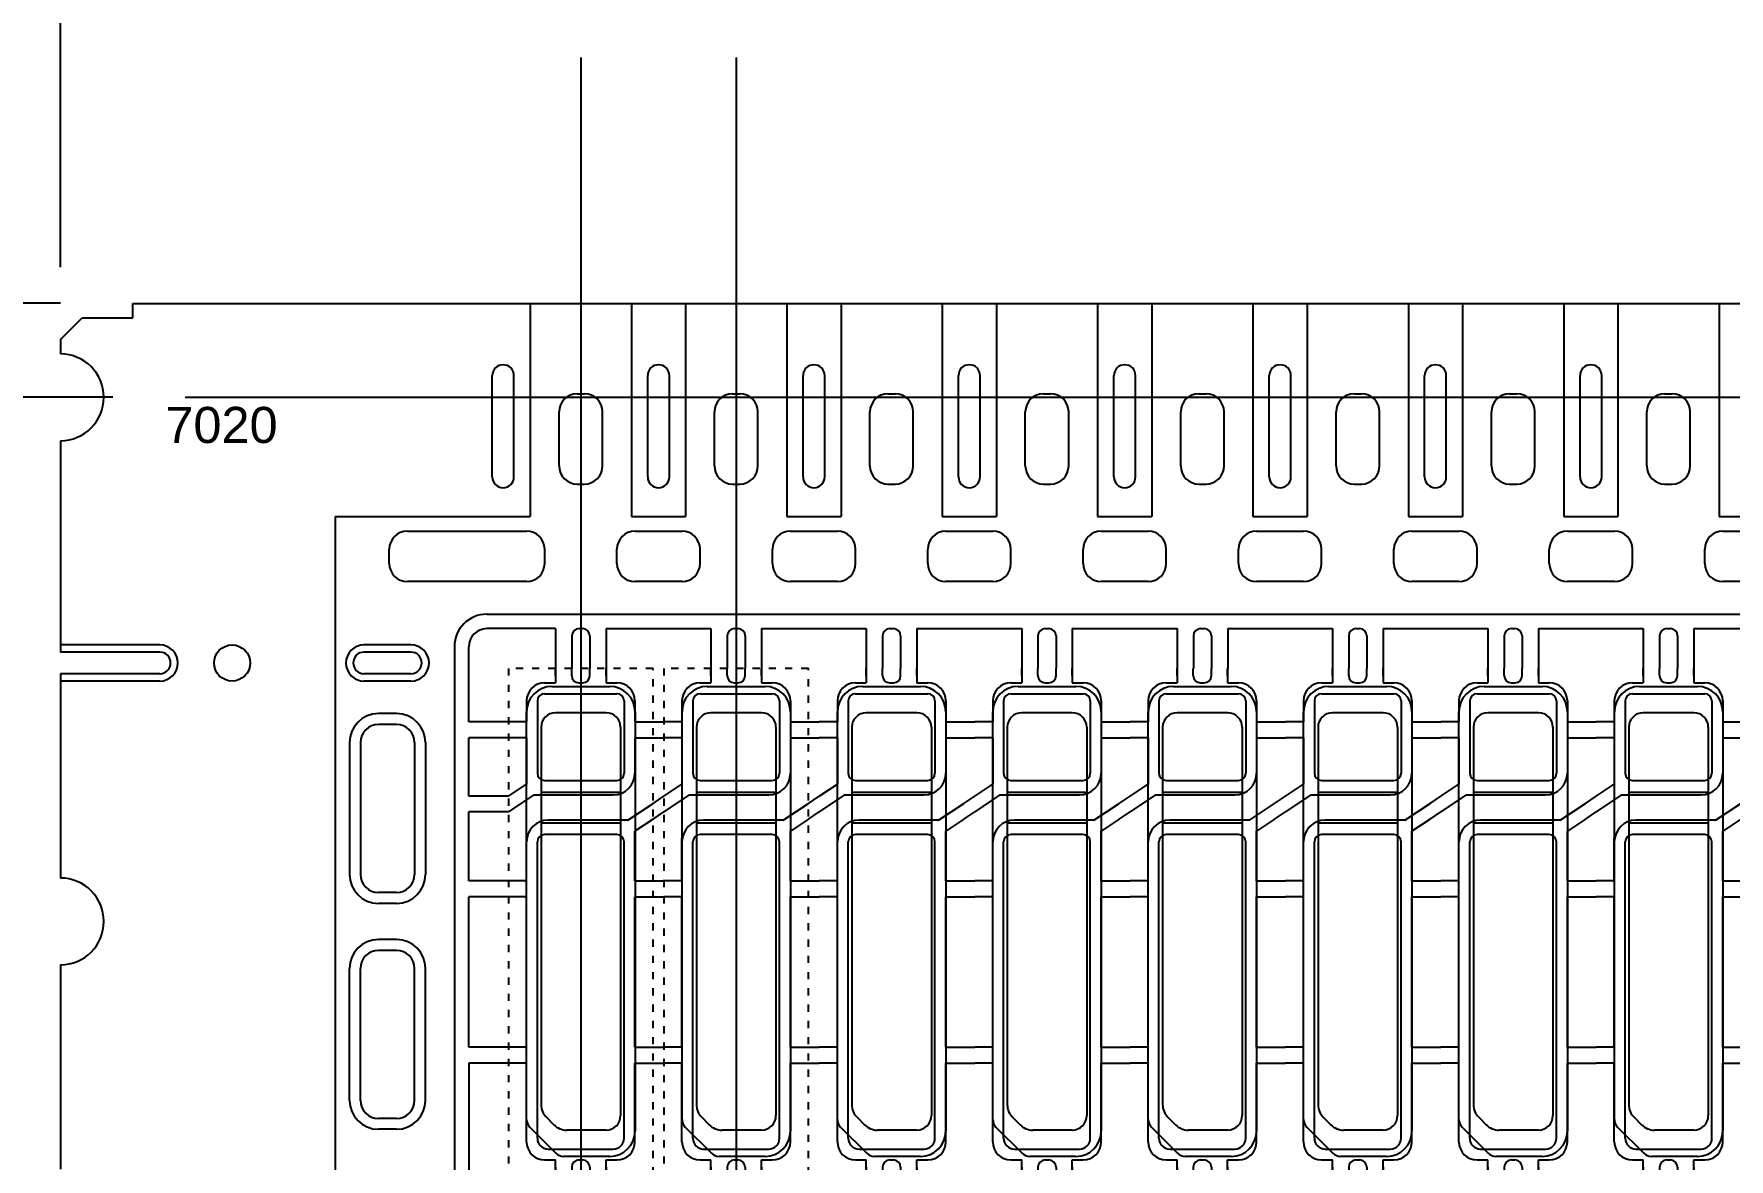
# Model space of a CAD drawing. Header units: millimetres. Extents: x -992 to 1678, y 98 to 1000.
# Drawn here: x -908.15 to -884.7, y 589.53 to 605.1 of the extents above; entities that cross this region are included whole.
import ezdxf

# ---------------------------------------------------------------- set-up
doc = ezdxf.new("R2010")
doc.units = ezdxf.units.MM
doc.header["$PDMODE"] = 3
doc.header["$PDSIZE"] = -1
for name, pattern in [('CENTER', [10.16, 6.35, -1.27, 1.27, -1.27]), ('DOT2', [0.125, 0, -0.125]), ('HIDDEN', [1.905, 1.27, -0.635])]:
    doc.linetypes.add(name, pattern=pattern)
doc.layers.get('DEFPOINTS').update_dxf_attribs({"color": 10})
for name, color, linetype in [('1', 3, 'Continuous'), ('6', 6, 'Continuous'), ('b etching', 1, 'Continuous'), ('CEN', 8, 'CENTER'), ('DIM', 7, 'Continuous'), ('HID', 1, 'HIDDEN'), ('PPA', 2, 'Continuous')]:
    doc.layers.add(name, color=color, linetype=linetype)
doc.styles.add('SIMPLEX', font='simplex')
doc.styles.get("Standard").update_dxf_attribs({"font": 'txt.shx', "bigfont": 'chineset.shx'})
doc.styles.add('STYLE3', font='arial.ttf')
doc.dimstyles.new('ISO-25', dxfattribs={"dimtxt": 2.5, "dimasz": 2.5, "dimexe": 1.25, "dimexo": 0.625, "dimtad": 1, "dimtxsty": 'Standard', "dimcen": 2.5, "dimadec": 0, "dimazin": 0, "dimtfac": 1, "dimtmove": 0, "dimatfit": 3, "dimfxl": 0, "dimarcsym": 0})

# ---------------------------------------------------------------- blocks, each defined once
blk = doc.blocks.new('_OPEN30')
at = {"color": 0, "linetype": 'ByBlock'}
for p, q in [((-1, 0.268), (0, 0)), ((0, 0), (-1, -0.268)), ((0, 0), (-1, 0))]:
    blk.add_line(p, q, dxfattribs=at)
blk = doc.blocks.new('*D42')
at = {"layer": 'DEFPOINTS', "color": 0}
for p in [(-907.786, 618.552), (-876.936, 604.871), (-907.786, 600.871)]:
    blk.add_point(p, dxfattribs=at)
at = {"layer": 'DIM', "color": 0, "lineweight": -2}
for p, q in [((-907.786, 601.871), (-907.786, 619.552)), ((-876.936, 605.871), (-876.936, 619.552)), ((-905.786, 618.552), (-899.861, 618.552)), ((-878.936, 618.552), (-884.861, 618.552))]:
    blk.add_line(p, q, dxfattribs=at)
at = {"layer": 'DIM', "color": 0, "lineweight": -2, "xscale": 2, "yscale": 2, "zscale": 2, "rotation": 180}
blk.add_blockref('_OPEN30', (-907.786, 618.552), dxfattribs=at)
at = {"layer": 'DIM', "color": 0, "lineweight": -2, "xscale": 2, "yscale": 2, "zscale": 2}
blk.add_blockref('_OPEN30', (-876.936, 618.552), dxfattribs=at)
at = {"layer": 'DIM', "color": 0, "insert": (-892.361, 618.552), "char_height": 3, "attachment_point": 5, "style": 'SIMPLEX'}
blk.add_mtext('30,85', dxfattribs=at)
blk = doc.blocks.new('*D44')
at = {"layer": 'DEFPOINTS', "color": 0}
for p in [(-906.061, 600.071), (-918.222, 542.671), (-909.211, 542.671)]:
    blk.add_point(p, dxfattribs=at)
at = {"layer": 'DIM', "color": 0, "lineweight": -2}
for p, q in [((-907.061, 600.071), (-919.222, 600.071)), ((-918.222, 598.071), (-918.222, 577.513)), ((-918.222, 544.671), (-918.222, 565.228)), ((-910.211, 542.671), (-919.222, 542.671))]:
    blk.add_line(p, q, dxfattribs=at)
at = {"layer": 'DIM', "color": 0, "lineweight": -2, "xscale": 2, "yscale": 2, "zscale": 2}
for p, rotation in [((-918.222, 600.071), 90), ((-918.222, 542.671), 270)]:
    blk.add_blockref('_OPEN30', p, dxfattribs=dict(at, rotation=rotation))
at = {"layer": 'DIM', "color": 0, "insert": (-918.222, 571.371), "char_height": 3, "attachment_point": 5, "rotation": 90, "style": 'SIMPLEX'}
blk.add_mtext('57,4', dxfattribs=at)
blk = doc.blocks.new('*D45')
at = {"layer": 'DEFPOINTS', "color": 0}
for p in [(-906.786, 601.371), (-919.447, 600.071), (-906.061, 600.071)]:
    blk.add_point(p, dxfattribs=at)
at = {"layer": 'DIM', "color": 0, "lineweight": -2}
for p, q in [((-919.447, 603.371), (-919.447, 605.371)), ((-907.786, 601.371), (-920.447, 601.371)), ((-919.447, 600.071), (-919.447, 601.371)), ((-907.061, 600.071), (-920.447, 600.071)), ((-919.447, 598.071), (-919.447, 596.071))]:
    blk.add_line(p, q, dxfattribs=at)
at = {"layer": 'DIM', "color": 0, "lineweight": -2, "xscale": 2, "yscale": 2, "zscale": 2}
for p, rotation in [((-919.447, 601.371), 270), ((-919.447, 600.071), 90)]:
    blk.add_blockref('_OPEN30', p, dxfattribs=dict(at, rotation=rotation))
at = {"layer": 'DIM', "color": 0, "insert": (-919.447, 609.728), "char_height": 3, "attachment_point": 5, "rotation": 90, "style": 'SIMPLEX'}
blk.add_mtext('1,3', dxfattribs=at)
blk = doc.blocks.new('e1')
at = {"layer": '1'}
for p, q in [((-947.058, 906.581), (-947.058, 906.481)), ((-947.058, 906.481), (-947.058, 906.581)), ((-947.058, 906.581), (-947.058, 906.381)), ((-946.358, 906.581), (-946.358, 906.481)), ((-946.358, 906.481), (-946.358, 906.581)), ((-946.358, 906.581), (-946.358, 906.381)), ((-946.358, 906.381), (-946.208, 906.381)), ((-947.458, 906.131), (-947.458, 905.841)), ((-945.958, 906.131), (-945.958, 905.841)), ((-947.458, 905.841), (-947.708, 905.841)), ((-945.958, 905.841), (-945.708, 905.841)), ((-947.458, 905.621), (-947.708, 905.621)), ((-947.458, 905.621), (-947.458, 904.981)), ((-945.958, 905.621), (-945.958, 905.131)), ((-945.958, 905.621), (-945.708, 905.621)), ((-947.358, 904.831), (-946.258, 904.831)), ((-946.058, 904.481), (-947.158, 904.481)), ((-947.458, 903.641), (-947.458, 904.231)), ((-945.958, 903.641), (-945.958, 904.331)), ((-947.458, 903.641), (-947.708, 903.641)), ((-945.958, 903.641), (-945.708, 903.641)), ((-947.458, 903.421), (-947.708, 903.421)), ((-947.458, 901.341), (-947.458, 903.421)), ((-945.958, 901.341), (-945.958, 903.421)), ((-945.958, 903.421), (-945.708, 903.421)), ((-947.458, 901.341), (-947.708, 901.341)), ((-945.958, 901.341), (-945.708, 901.341)), ((-947.458, 901.121), (-947.708, 901.121)), ((-947.458, 900.031), (-947.458, 901.121)), ((-945.958, 900.031), (-945.958, 901.121)), ((-945.958, 901.121), (-945.708, 901.121)), ((-947.058, 899.581), (-947.058, 899.781)), ((-946.358, 899.781), (-946.208, 899.781)), ((-946.358, 899.581), (-946.358, 899.781)), ((-947.058, 899.581), (-947.058, 899.681)), ((-947.058, 899.681), (-947.058, 899.581)), ((-946.358, 899.581), (-946.358, 899.681)), ((-946.358, 899.681), (-946.358, 899.581))]:
    blk.add_line(p, q, dxfattribs=at)
at = {"layer": '1', "linetype": 'ByBlock'}
for p, q in [((-946.833, 906.481), (-946.833, 906.581)), ((-946.583, 906.481), (-946.583, 906.581)), ((-947.208, 906.381), (-947.058, 906.381)), ((-946.733, 906.381), (-946.683, 906.381)), ((-947.708, 904.814), (-947.458, 904.981)), ((-947.358, 904.831), (-947.708, 904.597)), ((-946.058, 904.481), (-945.708, 904.714)), ((-945.708, 904.497), (-945.958, 904.331)), ((-947.208, 899.781), (-947.058, 899.781)), ((-946.733, 899.781), (-946.683, 899.781)), ((-946.833, 899.681), (-946.833, 899.581)), ((-946.583, 899.681), (-946.583, 899.581))]:
    blk.add_line(p, q, dxfattribs=at)
at = {"layer": '1'}
for centre, radius, start, end in [((-947.208, 906.131), 0.25, 90, 180), ((-946.208, 906.131), 0.25, 0, 90), ((-946.258, 905.131), 0.3, 270, 0), ((-947.158, 904.181), 0.3, 90, 180), ((-947.208, 900.031), 0.25, 180, 270), ((-946.208, 900.031), 0.25, 270, 0)]:
    blk.add_arc(centre, radius, start, end, dxfattribs=at)
at = {"layer": '1', "linetype": 'ByBlock'}
for centre, start, end in [((-946.733, 906.481), 180, 270), ((-946.683, 906.481), 270, 0), ((-946.733, 899.681), 90, 180), ((-946.683, 899.681), 0, 90)]:
    blk.add_arc(centre, 0.1, start, end, dxfattribs=at)
blk = doc.blocks.new('e2')
at = {"layer": 'b etching', "linetype": 'ByBlock'}
for p, q in [((-947.308, 906.131), (-947.308, 905.131)), ((-947.208, 906.231), (-946.208, 906.231)), ((-946.108, 906.131), (-946.108, 905.131)), ((-947.208, 905.031), (-946.208, 905.031)), ((-947.308, 900.081), (-947.308, 904.181)), ((-946.208, 904.281), (-947.208, 904.281)), ((-946.108, 900.081), (-946.108, 904.181)), ((-947.158, 899.931), (-946.258, 899.931))]:
    blk.add_line(p, q, dxfattribs=at)
for centre, radius, start, end in [((-947.208, 906.131), 0.1, 90, 180), ((-946.208, 906.131), 0.1, 360, 90), ((-947.208, 905.131), 0.1, 180, 270), ((-946.208, 905.131), 0.1, 270, 360), ((-947.208, 904.181), 0.1, 90, 180), ((-946.208, 904.181), 0.1, 0, 90), ((-947.158, 900.081), 0.15, 180, 270), ((-946.258, 900.081), 0.15, 270, 0)]:
    blk.add_arc(centre, radius, start, end, dxfattribs=at)

msp = doc.modelspace()

# ---------------------------------------------------------------- linework, layer by layer
at = {"layer": '1', "linetype": 'ByBlock'}
for p, q in [((-907.78553085, 600.87062093), (-907.48553085, 601.17062093)), ((-907.78553085, 600.87062093), (-907.78553085, 600.67062093)), ((-907.78553085, 599.47062093), (-907.78553085, 596.54562093)), ((-901.08553085, 597.77062093), (-901.08553085, 597.97062093)), ((-900.08553085, 597.77062093), (-900.08553085, 597.97062093)), ((-898.93553085, 597.77062093), (-898.93553085, 597.97062093)), ((-897.93553085, 597.77062093), (-897.93553085, 597.97062093)), ((-896.78553085, 597.77062093), (-896.78553085, 597.97062093)), ((-895.78553085, 597.77062093), (-895.78553085, 597.97062093)), ((-894.63553085, 597.77062093), (-894.63553085, 597.97062093)), ((-893.63553085, 597.77062093), (-893.63553085, 597.97062093)), ((-892.48553085, 597.77062093), (-892.48553085, 597.97062093)), ((-891.48553085, 597.77062093), (-891.48553085, 597.97062093)), ((-890.33553085, 597.77062093), (-890.33553085, 597.97062093)), ((-889.33553085, 597.77062093), (-889.33553085, 597.97062093)), ((-888.18553085, 597.77062093), (-888.18553085, 597.97062093)), ((-887.18553085, 597.77062093), (-887.18553085, 597.97062093)), ((-886.03553085, 597.77062093), (-886.03553085, 597.97062093)), ((-885.03553085, 597.77062093), (-885.03553085, 597.97062093)), ((-901.33553085, 597.52062093), (-902.98553085, 597.52062093)), ((-899.18553085, 597.52062093), (-899.83553085, 597.52062093)), ((-897.03553085, 597.52062093), (-897.68553085, 597.52062093)), ((-894.88553085, 597.52062093), (-895.53553085, 597.52062093)), ((-892.73553085, 597.52062093), (-893.38553085, 597.52062093)), ((-890.58553085, 597.52062093), (-891.23553085, 597.52062093)), ((-888.43553085, 597.52062093), (-889.08553085, 597.52062093)), ((-886.28553085, 597.52062093), (-886.93553085, 597.52062093)), ((-884.13553085, 597.52062093), (-884.78553085, 597.52062093)), ((-900.93553085, 596.87062093), (-901.88553085, 596.87062093)), ((-900.93553085, 596.87062093), (-900.93553085, 596.32062093)), ((-900.71053085, 596.77062093), (-900.71053085, 596.32062093)), ((-900.61053085, 596.87062093), (-900.56053085, 596.87062093)), ((-900.46053085, 596.77062093), (-900.46053085, 596.32062093)), ((-900.23553085, 596.87062093), (-898.78553085, 596.87062093)), ((-900.23553085, 596.87062093), (-900.23553085, 596.32062093)), ((-898.78553085, 596.87062093), (-898.78553085, 596.32062093)), ((-898.56053085, 596.77062093), (-898.56053085, 596.32062093)), ((-898.46053085, 596.87062093), (-898.41053085, 596.87062093)), ((-898.31053085, 596.77062093), (-898.31053085, 596.32062093)), ((-898.08553085, 596.87062093), (-896.63553085, 596.87062093)), ((-898.08553085, 596.87062093), (-898.08553085, 596.32062093)), ((-896.63553085, 596.87062093), (-896.63553085, 596.32062093)), ((-896.41053085, 596.77062093), (-896.41053085, 596.32062093)), ((-896.31053085, 596.87062093), (-896.26053085, 596.87062093)), ((-896.16053085, 596.77062093), (-896.16053085, 596.32062093)), ((-895.93553085, 596.87062093), (-894.48553085, 596.87062093)), ((-895.93553085, 596.87062093), (-895.93553085, 596.32062093)), ((-894.48553085, 596.87062093), (-894.48553085, 596.32062093)), ((-894.26053085, 596.77062093), (-894.26053085, 596.32062093)), ((-894.16053085, 596.87062093), (-894.11053085, 596.87062093)), ((-894.01053085, 596.77062093), (-894.01053085, 596.32062093)), ((-893.78553085, 596.87062093), (-892.33553085, 596.87062093)), ((-893.78553085, 596.87062093), (-893.78553085, 596.32062093)), ((-892.33553085, 596.87062093), (-892.33553085, 596.32062093)), ((-892.11053085, 596.77062093), (-892.11053085, 596.32062093)), ((-892.01053085, 596.87062093), (-891.96053085, 596.87062093)), ((-891.86053085, 596.77062093), (-891.86053085, 596.32062093)), ((-891.63553085, 596.87062093), (-890.18553085, 596.87062093)), ((-891.63553085, 596.87062093), (-891.63553085, 596.32062093)), ((-890.18553085, 596.87062093), (-890.18553085, 596.32062093)), ((-889.96053085, 596.77062093), (-889.96053085, 596.32062093)), ((-889.86053085, 596.87062093), (-889.81053085, 596.87062093)), ((-889.71053085, 596.77062093), (-889.71053085, 596.32062093)), ((-889.48553085, 596.87062093), (-888.03553085, 596.87062093)), ((-889.48553085, 596.87062093), (-889.48553085, 596.32062093)), ((-888.03553085, 596.87062093), (-888.03553085, 596.32062093)), ((-887.81053085, 596.77062093), (-887.81053085, 596.32062093)), ((-887.71053085, 596.87062093), (-887.66053085, 596.87062093)), ((-887.56053085, 596.77062093), (-887.56053085, 596.32062093)), ((-887.33553085, 596.87062093), (-885.88553085, 596.87062093)), ((-887.33553085, 596.87062093), (-887.33553085, 596.32062093)), ((-885.88553085, 596.87062093), (-885.88553085, 596.32062093)), ((-885.66053085, 596.77062093), (-885.66053085, 596.32062093)), ((-885.56053085, 596.87062093), (-885.51053085, 596.87062093)), ((-885.41053085, 596.77062093), (-885.41053085, 596.32062093)), ((-885.18553085, 596.87062093), (-883.73553085, 596.87062093)), ((-885.18553085, 596.87062093), (-885.18553085, 596.32062093)), ((-902.13553085, 595.58062093), (-902.13553085, 596.62062093)), ((-907.78553085, 596.24562093), (-907.78553085, 593.42062093)), ((-901.58553085, 595.58062093), (-902.13553085, 595.58062093)), ((-899.58553085, 595.58062093), (-899.43553085, 595.58062093)), ((-897.43553085, 595.58062093), (-897.28553085, 595.58062093)), ((-895.28553085, 595.58062093), (-895.13553085, 595.58062093)), ((-893.13553085, 595.58062093), (-892.98553085, 595.58062093)), ((-890.98553085, 595.58062093), (-890.83553085, 595.58062093)), ((-888.83553085, 595.58062093), (-888.68553085, 595.58062093)), ((-886.68553085, 595.58062093), (-886.53553085, 595.58062093)), ((-902.13553085, 594.55395426), (-902.13553085, 595.36062093)), ((-901.58553085, 595.36062093), (-902.13553085, 595.36062093)), ((-899.58553085, 595.36062093), (-899.43553085, 595.36062093)), ((-897.43553085, 595.36062093), (-897.28553085, 595.36062093)), ((-895.28553085, 595.36062093), (-895.13553085, 595.36062093)), ((-893.13553085, 595.36062093), (-892.98553085, 595.36062093)), ((-890.98553085, 595.36062093), (-890.83553085, 595.36062093)), ((-888.83553085, 595.36062093), (-888.68553085, 595.36062093)), ((-886.68553085, 595.36062093), (-886.53553085, 595.36062093)), ((-901.58553085, 594.55395426), (-902.13553085, 594.55395426)), ((-899.58553085, 594.45395426), (-899.43553085, 594.55395426)), ((-897.43553085, 594.45395426), (-897.28553085, 594.55395426)), ((-895.28553085, 594.45395426), (-895.13553085, 594.55395426)), ((-893.13553085, 594.45395426), (-892.98553085, 594.55395426)), ((-890.98553085, 594.45395426), (-890.83553085, 594.55395426)), ((-888.83553085, 594.45395426), (-888.68553085, 594.55395426)), ((-886.68553085, 594.45395426), (-886.53553085, 594.55395426)), ((-902.13553085, 593.38062093), (-902.13553085, 594.33728759)), ((-901.58553085, 594.33728759), (-902.13553085, 594.33728759)), ((-899.58553085, 594.23728759), (-899.43553085, 594.33728759)), ((-897.43553085, 594.23728759), (-897.28553085, 594.33728759)), ((-895.28553085, 594.23728759), (-895.13553085, 594.33728759)), ((-893.13553085, 594.23728759), (-892.98553085, 594.33728759)), ((-890.98553085, 594.23728759), (-890.83553085, 594.33728759)), ((-888.83553085, 594.23728759), (-888.68553085, 594.33728759)), ((-886.68553085, 594.23728759), (-886.53553085, 594.33728759)), ((-901.58553085, 593.38062093), (-902.13553085, 593.38062093)), ((-899.58553085, 593.38062093), (-899.43553085, 593.38062093)), ((-897.43553085, 593.38062093), (-897.28553085, 593.38062093)), ((-895.28553085, 593.38062093), (-895.13553085, 593.38062093)), ((-893.13553085, 593.38062093), (-892.98553085, 593.38062093)), ((-890.98553085, 593.38062093), (-890.83553085, 593.38062093)), ((-888.83553085, 593.38062093), (-888.68553085, 593.38062093)), ((-886.68553085, 593.38062093), (-886.53553085, 593.38062093)), ((-902.13553085, 591.08062093), (-902.13553085, 593.16062093)), ((-901.58553085, 593.16062093), (-902.13553085, 593.16062093)), ((-899.58553085, 593.16062093), (-899.43553085, 593.16062093)), ((-897.43553085, 593.16062093), (-897.28553085, 593.16062093)), ((-895.28553085, 593.16062093), (-895.13553085, 593.16062093)), ((-893.13553085, 593.16062093), (-892.98553085, 593.16062093)), ((-890.98553085, 593.16062093), (-890.83553085, 593.16062093)), ((-888.83553085, 593.16062093), (-888.68553085, 593.16062093)), ((-886.68553085, 593.16062093), (-886.53553085, 593.16062093)), ((-907.78553085, 592.22062093), (-907.78553085, 589.39562093)), ((-901.58553085, 591.08062093), (-902.13553085, 591.08062093)), ((-899.58553085, 591.08062093), (-899.43553085, 591.08062093)), ((-897.43553085, 591.08062093), (-897.28553085, 591.08062093)), ((-895.28553085, 591.08062093), (-895.13553085, 591.08062093)), ((-893.13553085, 591.08062093), (-892.98553085, 591.08062093)), ((-890.98553085, 591.08062093), (-890.83553085, 591.08062093)), ((-888.83553085, 591.08062093), (-888.68553085, 591.08062093)), ((-886.68553085, 591.08062093), (-886.53553085, 591.08062093)), ((-901.58553085, 590.86062093), (-902.13553085, 590.86062093)), ((-902.13553085, 590.86062093), (-902.13553085, 588.43062093)), ((-899.58553085, 590.86062093), (-899.43553085, 590.86062093)), ((-897.43553085, 590.86062093), (-897.28553085, 590.86062093)), ((-895.28553085, 590.86062093), (-895.13553085, 590.86062093)), ((-893.13553085, 590.86062093), (-892.98553085, 590.86062093)), ((-890.98553085, 590.86062093), (-890.83553085, 590.86062093)), ((-888.83553085, 590.86062093), (-888.68553085, 590.86062093)), ((-886.68553085, 590.86062093), (-886.53553085, 590.86062093))]:
    msp.add_line(p, q, dxfattribs=at)
at = {"layer": '1'}
for p, q in [((-907.48553085, 601.17062093), (-906.78553085, 601.17062093)), ((-906.78553085, 601.37062093), (-876.93553085, 601.37062093)), ((-906.78553085, 601.17062093), (-906.78553085, 601.37062093)), ((-901.81053085, 598.97062093), (-901.81053085, 600.37062093)), ((-901.81053085, 598.97062093), (-901.81053085, 600.37062093)), ((-901.51053085, 598.97062093), (-901.51053085, 600.37062093)), ((-901.51053085, 598.97062093), (-901.51053085, 600.37062093)), ((-899.66053085, 598.97062093), (-899.66053085, 600.37062093)), ((-899.66053085, 598.97062093), (-899.66053085, 600.37062093)), ((-899.36053085, 598.97062093), (-899.36053085, 600.37062093)), ((-899.36053085, 598.97062093), (-899.36053085, 600.37062093)), ((-897.51053085, 598.97062093), (-897.51053085, 600.37062093)), ((-897.51053085, 598.97062093), (-897.51053085, 600.37062093)), ((-897.21053085, 598.97062093), (-897.21053085, 600.37062093)), ((-897.21053085, 598.97062093), (-897.21053085, 600.37062093)), ((-895.36053085, 598.97062093), (-895.36053085, 600.37062093)), ((-895.36053085, 598.97062093), (-895.36053085, 600.37062093)), ((-895.06053085, 598.97062093), (-895.06053085, 600.37062093)), ((-895.06053085, 598.97062093), (-895.06053085, 600.37062093)), ((-893.21053085, 598.97062093), (-893.21053085, 600.37062093)), ((-893.21053085, 598.97062093), (-893.21053085, 600.37062093)), ((-892.91053085, 598.97062093), (-892.91053085, 600.37062093)), ((-892.91053085, 598.97062093), (-892.91053085, 600.37062093)), ((-891.06053085, 598.97062093), (-891.06053085, 600.37062093)), ((-891.06053085, 598.97062093), (-891.06053085, 600.37062093)), ((-890.76053085, 598.97062093), (-890.76053085, 600.37062093)), ((-890.76053085, 598.97062093), (-890.76053085, 600.37062093)), ((-888.91053085, 598.97062093), (-888.91053085, 600.37062093)), ((-888.91053085, 598.97062093), (-888.91053085, 600.37062093)), ((-888.61053085, 598.97062093), (-888.61053085, 600.37062093)), ((-888.61053085, 598.97062093), (-888.61053085, 600.37062093)), ((-886.76053085, 598.97062093), (-886.76053085, 600.37062093)), ((-886.76053085, 598.97062093), (-886.76053085, 600.37062093)), ((-886.46053085, 598.97062093), (-886.46053085, 600.37062093)), ((-886.46053085, 598.97062093), (-886.46053085, 600.37062093)), ((-900.63553085, 600.12062093), (-900.53553085, 600.12062093)), ((-898.48553085, 600.12062093), (-898.38553085, 600.12062093)), ((-896.33553085, 600.12062093), (-896.23553085, 600.12062093)), ((-894.18553085, 600.12062093), (-894.08553085, 600.12062093)), ((-892.03553085, 600.12062093), (-891.93553085, 600.12062093)), ((-889.88553085, 600.12062093), (-889.78553085, 600.12062093)), ((-887.73553085, 600.12062093), (-887.63553085, 600.12062093)), ((-885.58553085, 600.12062093), (-885.48553085, 600.12062093)), ((-900.88553085, 599.12062093), (-900.88553085, 599.87062093)), ((-900.28553085, 599.12062093), (-900.28553085, 599.87062093)), ((-898.73553085, 599.12062093), (-898.73553085, 599.87062093)), ((-898.13553085, 599.12062093), (-898.13553085, 599.87062093)), ((-896.58553085, 599.12062093), (-896.58553085, 599.87062093)), ((-895.98553085, 599.12062093), (-895.98553085, 599.87062093)), ((-894.43553085, 599.12062093), (-894.43553085, 599.87062093)), ((-893.83553085, 599.12062093), (-893.83553085, 599.87062093)), ((-892.28553085, 599.12062093), (-892.28553085, 599.87062093)), ((-891.68553085, 599.12062093), (-891.68553085, 599.87062093)), ((-890.13553085, 599.12062093), (-890.13553085, 599.87062093)), ((-889.53553085, 599.12062093), (-889.53553085, 599.87062093)), ((-887.98553085, 599.12062093), (-887.98553085, 599.87062093)), ((-887.38553085, 599.12062093), (-887.38553085, 599.87062093)), ((-885.83553085, 599.12062093), (-885.83553085, 599.87062093)), ((-885.23553085, 599.12062093), (-885.23553085, 599.87062093)), ((-900.63553085, 598.87062093), (-900.53553085, 598.87062093)), ((-898.48553085, 598.87062093), (-898.38553085, 598.87062093)), ((-896.33553085, 598.87062093), (-896.23553085, 598.87062093)), ((-894.18553085, 598.87062093), (-894.08553085, 598.87062093)), ((-892.03553085, 598.87062093), (-891.93553085, 598.87062093)), ((-889.88553085, 598.87062093), (-889.78553085, 598.87062093)), ((-887.73553085, 598.87062093), (-887.63553085, 598.87062093)), ((-885.58553085, 598.87062093), (-885.48553085, 598.87062093)), ((-902.98553085, 598.22062093), (-901.33553085, 598.22062093)), ((-899.83553085, 598.22062093), (-899.18553085, 598.22062093)), ((-897.68553085, 598.22062093), (-897.03553085, 598.22062093)), ((-895.53553085, 598.22062093), (-894.88553085, 598.22062093)), ((-893.38553085, 598.22062093), (-892.73553085, 598.22062093)), ((-891.23553085, 598.22062093), (-890.58553085, 598.22062093)), ((-889.08553085, 598.22062093), (-888.43553085, 598.22062093)), ((-886.93553085, 598.22062093), (-886.28553085, 598.22062093)), ((-884.78553085, 598.22062093), (-884.13553085, 598.22062093)), ((-903.23553085, 597.77062093), (-903.23553085, 597.97062093)), ((-906.41053085, 596.54562093), (-907.78553085, 596.54562093)), ((-902.93553085, 596.54562093), (-903.58553085, 596.54562093)), ((-902.93553085, 596.54562093), (-903.58553085, 596.54562093)), ((-906.41053085, 596.24562093), (-907.78553085, 596.24562093)), ((-902.93553085, 596.24562093), (-903.58553085, 596.24562093)), ((-902.93553085, 596.24562093), (-903.58553085, 596.24562093)), ((-903.13553085, 595.54562093), (-903.38553085, 595.54562093)), ((-903.63553085, 595.29562093), (-903.63553085, 593.47062093)), ((-902.88553085, 595.29562093), (-902.88553085, 593.47062093)), ((-903.13553085, 593.22062093), (-903.38553085, 593.22062093)), ((-903.13553085, 592.42062093), (-903.38553085, 592.42062093)), ((-903.63553085, 590.34562093), (-903.63553085, 592.17062093)), ((-902.88553085, 590.34562093), (-902.88553085, 592.17062093)), ((-903.13553085, 590.09562093), (-903.38553085, 590.09562093))]:
    msp.add_line(p, q, dxfattribs=at)
msp.add_circle((-905.41053085, 596.39562093), 0.25, dxfattribs=at)
for centre, radius, start, end in [((-907.78553085, 600.07062093), 0.6, 270, 90), ((-901.66053085, 600.37062093), 0.15, 0, 180), ((-901.66053085, 600.37062093), 0.15, 0, 180), ((-899.51053085, 600.37062093), 0.15, 0, 180), ((-899.51053085, 600.37062093), 0.15, 0, 180), ((-897.36053085, 600.37062093), 0.15, 0, 180), ((-897.36053085, 600.37062093), 0.15, 0, 180), ((-895.21053085, 600.37062093), 0.15, 0, 180), ((-895.21053085, 600.37062093), 0.15, 0, 180), ((-893.06053085, 600.37062093), 0.15, 0, 180), ((-893.06053085, 600.37062093), 0.15, 0, 180), ((-890.91053085, 600.37062093), 0.15, 0, 180), ((-890.91053085, 600.37062093), 0.15, 0, 180), ((-888.76053085, 600.37062093), 0.15, 0, 180), ((-888.76053085, 600.37062093), 0.15, 0, 180), ((-886.61053085, 600.37062093), 0.15, 0, 180), ((-886.61053085, 600.37062093), 0.15, 0, 180), ((-900.63553085, 599.87062093), 0.25, 90, 180), ((-900.53553085, 599.87062093), 0.25, 0, 90), ((-898.48553085, 599.87062093), 0.25, 90, 180), ((-898.38553085, 599.87062093), 0.25, 0, 90), ((-896.33553085, 599.87062093), 0.25, 90, 180), ((-896.23553085, 599.87062093), 0.25, 0, 90), ((-894.18553085, 599.87062093), 0.25, 90, 180), ((-894.08553085, 599.87062093), 0.25, 0, 90), ((-892.03553085, 599.87062093), 0.25, 90, 180), ((-891.93553085, 599.87062093), 0.25, 0, 90), ((-889.88553085, 599.87062093), 0.25, 90, 180), ((-889.78553085, 599.87062093), 0.25, 0, 90), ((-887.73553085, 599.87062093), 0.25, 90, 180), ((-887.63553085, 599.87062093), 0.25, 0, 90), ((-885.58553085, 599.87062093), 0.25, 90, 180), ((-885.48553085, 599.87062093), 0.25, 0, 90), ((-900.63553085, 599.12062093), 0.25, 180, 270), ((-900.53553085, 599.12062093), 0.25, 270, 0), ((-898.48553085, 599.12062093), 0.25, 180, 270), ((-898.38553085, 599.12062093), 0.25, 270, 0), ((-896.33553085, 599.12062093), 0.25, 180, 270), ((-896.23553085, 599.12062093), 0.25, 270, 0), ((-894.18553085, 599.12062093), 0.25, 180, 270), ((-894.08553085, 599.12062093), 0.25, 270, 0), ((-892.03553085, 599.12062093), 0.25, 180, 270), ((-891.93553085, 599.12062093), 0.25, 270, 0), ((-889.88553085, 599.12062093), 0.25, 180, 270), ((-889.78553085, 599.12062093), 0.25, 270, 0), ((-887.73553085, 599.12062093), 0.25, 180, 270), ((-887.63553085, 599.12062093), 0.25, 270, 0), ((-885.58553085, 599.12062093), 0.25, 180, 270), ((-885.48553085, 599.12062093), 0.25, 270, 0), ((-901.66053085, 598.97062093), 0.15, 180, 0), ((-901.66053085, 598.97062093), 0.15, 180, 0), ((-899.51053085, 598.97062093), 0.15, 180, 0), ((-899.51053085, 598.97062093), 0.15, 180, 0), ((-897.36053085, 598.97062093), 0.15, 180, 0), ((-897.36053085, 598.97062093), 0.15, 180, 0), ((-895.21053085, 598.97062093), 0.15, 180, 0), ((-895.21053085, 598.97062093), 0.15, 180, 0), ((-893.06053085, 598.97062093), 0.15, 180, 0), ((-893.06053085, 598.97062093), 0.15, 180, 0), ((-890.91053085, 598.97062093), 0.15, 180, 0), ((-890.91053085, 598.97062093), 0.15, 180, 0), ((-888.76053085, 598.97062093), 0.15, 180, 0), ((-888.76053085, 598.97062093), 0.15, 180, 0), ((-886.61053085, 598.97062093), 0.15, 180, 0), ((-886.61053085, 598.97062093), 0.15, 180, 0), ((-902.98553085, 597.97062093), 0.25, 90, 180), ((-902.98553085, 597.77062093), 0.25, 180, 270), ((-906.41053085, 596.39562093), 0.15, 270, 90), ((-906.41053085, 596.39562093), 0.15, 270, 90), ((-903.58553085, 596.39562093), 0.15, 90, 270), ((-903.58553085, 596.39562093), 0.15, 90, 270), ((-902.93553085, 596.39562093), 0.15, 270, 90), ((-902.93553085, 596.39562093), 0.15, 270, 90), ((-903.38553085, 595.29562093), 0.25, 90, 180), ((-903.13553085, 595.29562093), 0.25, 360, 90), ((-907.78553085, 592.82062093), 0.6, 270, 90), ((-903.38553085, 593.47062093), 0.25, 180, 270), ((-903.13553085, 593.47062093), 0.25, 270, 360), ((-903.38553085, 592.17062093), 0.25, 90, 180), ((-903.13553085, 592.17062093), 0.25, 0, 90), ((-903.38553085, 590.34562093), 0.25, 180, 270), ((-903.13553085, 590.34562093), 0.25, 270, 0)]:
    msp.add_arc(centre, radius, start, end, dxfattribs=at)
at = {"layer": '1', "linetype": 'ByBlock'}
for centre, radius, start, end in [((-901.33553085, 597.97062093), 0.25, 0, 90), ((-899.83553085, 597.97062093), 0.25, 90, 180), ((-899.18553085, 597.97062093), 0.25, 0, 90), ((-897.68553085, 597.97062093), 0.25, 90, 180), ((-897.03553085, 597.97062093), 0.25, 0, 90), ((-895.53553085, 597.97062093), 0.25, 90, 180), ((-894.88553085, 597.97062093), 0.25, 0, 90), ((-893.38553085, 597.97062093), 0.25, 90, 180), ((-892.73553085, 597.97062093), 0.25, 0, 90), ((-891.23553085, 597.97062093), 0.25, 90, 180), ((-890.58553085, 597.97062093), 0.25, 0, 90), ((-889.08553085, 597.97062093), 0.25, 90, 180), ((-888.43553085, 597.97062093), 0.25, 0, 90), ((-886.93553085, 597.97062093), 0.25, 90, 180), ((-886.28553085, 597.97062093), 0.25, 0, 90), ((-884.78553085, 597.97062093), 0.25, 90, 180), ((-901.33553085, 597.77062093), 0.25, 270, 0), ((-899.83553085, 597.77062093), 0.25, 180, 270), ((-899.18553085, 597.77062093), 0.25, 270, 0), ((-897.68553085, 597.77062093), 0.25, 180, 270), ((-897.03553085, 597.77062093), 0.25, 270, 0), ((-895.53553085, 597.77062093), 0.25, 180, 270), ((-894.88553085, 597.77062093), 0.25, 270, 0), ((-893.38553085, 597.77062093), 0.25, 180, 270), ((-892.73553085, 597.77062093), 0.25, 270, 0), ((-891.23553085, 597.77062093), 0.25, 180, 270), ((-890.58553085, 597.77062093), 0.25, 270, 0), ((-889.08553085, 597.77062093), 0.25, 180, 270), ((-888.43553085, 597.77062093), 0.25, 270, 0), ((-886.93553085, 597.77062093), 0.25, 180, 270), ((-886.28553085, 597.77062093), 0.25, 270, 0), ((-884.78553085, 597.77062093), 0.25, 180, 270), ((-901.88553085, 596.62062093), 0.25, 90, 180), ((-900.61053085, 596.77062093), 0.1, 90, 180), ((-900.56053085, 596.77062093), 0.1, 0, 90), ((-898.46053085, 596.77062093), 0.1, 90, 180), ((-898.41053085, 596.77062093), 0.1, 0, 90), ((-896.31053085, 596.77062093), 0.1, 90, 180), ((-896.26053085, 596.77062093), 0.1, 0, 90), ((-894.16053085, 596.77062093), 0.1, 90, 180), ((-894.11053085, 596.77062093), 0.1, 0, 90), ((-892.01053085, 596.77062093), 0.1, 90, 180), ((-891.96053085, 596.77062093), 0.1, 0, 90), ((-889.86053085, 596.77062093), 0.1, 90, 180), ((-889.81053085, 596.77062093), 0.1, 0, 90), ((-887.71053085, 596.77062093), 0.1, 90, 180), ((-887.66053085, 596.77062093), 0.1, 0, 90), ((-885.56053085, 596.77062093), 0.1, 90, 180), ((-885.51053085, 596.77062093), 0.1, 0, 90)]:
    msp.add_arc(centre, radius, start, end, dxfattribs=at)
at = {"layer": '6', "linetype": 'DOT2'}
for p, q in [((-901.58553085, 596.32062093), (-901.58553085, 589.32062093)), ((-899.58553085, 596.32062093), (-901.58553085, 596.32062093)), ((-899.58553085, 589.32062093), (-899.58553085, 596.32062093)), ((-899.43553085, 596.32062093), (-899.43553085, 589.32062093)), ((-897.43553085, 596.32062093), (-899.43553085, 596.32062093)), ((-897.43553085, 589.32062093), (-897.43553085, 596.32062093))]:
    msp.add_line(p, q, dxfattribs=at)
at = {"layer": 'CEN', "linetype": 'ByBlock'}
for p, q in [((-900.58553085, 604.77062093), (-900.58553085, 537.97062093)), ((-898.43553085, 604.77062093), (-898.43553085, 537.97062093)), ((-906.06053085, 600.07062093), (-663.71053085, 600.07062093))]:
    msp.add_line(p, q, dxfattribs=at)
at = {"layer": 'HID', "linetype": 'ByBlock'}
for p, q in [((-901.88553085, 597.07062093), (-851.98553085, 597.07062093)), ((-906.41053085, 596.64562093), (-907.78553085, 596.64562093)), ((-902.93553085, 596.64562093), (-903.58553085, 596.64562093)), ((-902.33553085, 596.62062093), (-902.33553085, 546.12062093)), ((-906.41053085, 596.14562093), (-907.78553085, 596.14562093)), ((-902.93553085, 596.14562093), (-903.58553085, 596.14562093)), ((-903.13553085, 595.69562093), (-903.38553085, 595.69562093)), ((-903.78553085, 595.29562093), (-903.78553085, 593.47062093)), ((-902.73553085, 595.29562093), (-902.73553085, 593.47062093)), ((-903.13553085, 593.07062093), (-903.38553085, 593.07062093)), ((-903.13553085, 592.57062093), (-903.38553085, 592.57062093)), ((-903.78553085, 590.34562093), (-903.78553085, 592.17062093)), ((-902.73553085, 590.34562093), (-902.73553085, 592.17062093)), ((-903.13553085, 589.94562093), (-903.38553085, 589.94562093))]:
    msp.add_line(p, q, dxfattribs=at)
for centre, radius, start, end in [((-901.88553085, 596.62062093), 0.45, 90, 180), ((-906.41053085, 596.39562093), 0.25, 270, 90), ((-903.58553085, 596.39562093), 0.25, 90, 270), ((-902.93553085, 596.39562093), 0.25, 270, 90), ((-903.38553085, 595.29562093), 0.4, 90, 180), ((-903.13553085, 595.29562093), 0.4, 360, 90), ((-903.38553085, 593.47062093), 0.4, 180, 270), ((-903.13553085, 593.47062093), 0.4, 270, 360), ((-903.38553085, 592.17062093), 0.4, 90, 180), ((-903.13553085, 592.17062093), 0.4, 0, 90), ((-903.38553085, 590.34562093), 0.4, 180, 270), ((-903.13553085, 590.34562093), 0.4, 270, 0)]:
    msp.add_arc(centre, radius, start, end, dxfattribs=at)
at = {"layer": 'PPA', "linetype": 'ByBlock'}
for p, q in [((-901.28553085, 601.37062093), (-901.28553085, 598.42062093)), ((-899.88553085, 601.37062093), (-899.88553085, 598.42062093)), ((-899.13553085, 601.37062093), (-899.13553085, 598.42062093)), ((-897.73553085, 601.37062093), (-897.73553085, 598.42062093)), ((-896.98553085, 601.37062093), (-896.98553085, 598.42062093)), ((-895.58553085, 601.37062093), (-895.58553085, 598.42062093)), ((-894.83553085, 601.37062093), (-894.83553085, 598.42062093)), ((-893.43553085, 601.37062093), (-893.43553085, 598.42062093)), ((-892.68553085, 601.37062093), (-892.68553085, 598.42062093)), ((-891.28553085, 601.37062093), (-891.28553085, 598.42062093)), ((-890.53553085, 601.37062093), (-890.53553085, 598.42062093)), ((-889.13553085, 601.37062093), (-889.13553085, 598.42062093)), ((-888.38553085, 601.37062093), (-888.38553085, 598.42062093)), ((-886.98553085, 601.37062093), (-886.98553085, 598.42062093)), ((-886.23553085, 601.37062093), (-886.23553085, 598.42062093)), ((-884.83553085, 601.37062093), (-884.83553085, 598.42062093)), ((-903.98553085, 598.42062093), (-903.98553085, 544.32062093)), ((-903.98553085, 598.42062093), (-901.28553085, 598.42062093)), ((-899.88553085, 598.42062093), (-899.13553085, 598.42062093)), ((-897.73553085, 598.42062093), (-896.98553085, 598.42062093)), ((-895.58553085, 598.42062093), (-894.83553085, 598.42062093)), ((-893.43553085, 598.42062093), (-892.68553085, 598.42062093)), ((-891.28553085, 598.42062093), (-890.53553085, 598.42062093)), ((-889.13553085, 598.42062093), (-888.38553085, 598.42062093)), ((-886.98553085, 598.42062093), (-886.23553085, 598.42062093)), ((-884.83553085, 598.42062093), (-884.08553085, 598.42062093)), ((-900.98553085, 596.07062093), (-900.18553085, 596.07062093)), ((-898.83553085, 596.07062093), (-898.03553085, 596.07062093)), ((-896.68553085, 596.07062093), (-895.88553085, 596.07062093)), ((-894.53553085, 596.07062093), (-893.73553085, 596.07062093)), ((-892.38553085, 596.07062093), (-891.58553085, 596.07062093)), ((-890.23553085, 596.07062093), (-889.43553085, 596.07062093)), ((-888.08553085, 596.07062093), (-887.28553085, 596.07062093)), ((-885.93553085, 596.07062093), (-885.13553085, 596.07062093)), ((-901.33553085, 590.08275296), (-901.33553085, 595.72062093)), ((-900.23553085, 595.70698456), (-900.93553085, 595.70698456)), ((-899.83553085, 595.72062093), (-899.83553085, 589.92062093)), ((-899.18553085, 590.08275296), (-899.18553085, 595.72062093)), ((-898.08553085, 595.70698456), (-898.78553085, 595.70698456)), ((-897.68553085, 595.72062093), (-897.68553085, 589.92062093)), ((-897.03553085, 590.08275296), (-897.03553085, 595.72062093)), ((-895.93553085, 595.70698456), (-896.63553085, 595.70698456)), ((-895.53553085, 595.72062093), (-895.53553085, 589.92062093)), ((-894.88553085, 590.08275296), (-894.88553085, 595.72062093)), ((-893.78553085, 595.70698456), (-894.48553085, 595.70698456)), ((-893.38553085, 595.72062093), (-893.38553085, 589.92062093)), ((-892.73553085, 590.08275296), (-892.73553085, 595.72062093)), ((-891.63553085, 595.70698456), (-892.33553085, 595.70698456)), ((-891.23553085, 595.72062093), (-891.23553085, 589.92062093)), ((-890.58553085, 590.08275296), (-890.58553085, 595.72062093)), ((-889.48553085, 595.70698456), (-890.18553085, 595.70698456)), ((-889.08553085, 595.72062093), (-889.08553085, 589.92062093)), ((-888.43553085, 590.08275296), (-888.43553085, 595.72062093)), ((-887.33553085, 595.70698456), (-888.03553085, 595.70698456)), ((-886.93553085, 595.72062093), (-886.93553085, 589.92062093)), ((-886.28553085, 590.08275296), (-886.28553085, 595.72062093)), ((-885.18553085, 595.70698456), (-885.88553085, 595.70698456)), ((-884.78553085, 595.72062093), (-884.78553085, 589.92062093)), ((-901.13553085, 595.50698456), (-901.13553085, 590.28781068)), ((-900.03553085, 595.50698456), (-900.03553085, 590.13425729)), ((-898.98553085, 595.50698456), (-898.98553085, 590.28781068)), ((-897.88553085, 595.50698456), (-897.88553085, 590.13425729)), ((-896.83553085, 595.50698456), (-896.83553085, 590.28781068)), ((-895.73553085, 595.50698456), (-895.73553085, 590.13425729)), ((-894.68553085, 595.50698456), (-894.68553085, 590.28781068)), ((-893.58553085, 595.50698456), (-893.58553085, 590.13425729)), ((-892.53553085, 595.50698456), (-892.53553085, 590.28781068)), ((-891.43553085, 595.50698456), (-891.43553085, 590.13425729)), ((-890.38553085, 595.50698456), (-890.38553085, 590.28781068)), ((-889.28553085, 595.50698456), (-889.28553085, 590.13425729)), ((-888.23553085, 595.50698456), (-888.23553085, 590.28781068)), ((-887.13553085, 595.50698456), (-887.13553085, 590.13425729)), ((-886.08553085, 595.50698456), (-886.08553085, 590.28781068)), ((-884.98553085, 595.50698456), (-884.98553085, 590.13425729)), ((-901.13553085, 594.61062093), (-900.03553085, 594.61062093)), ((-898.98553085, 594.61062093), (-897.88553085, 594.61062093)), ((-896.83553085, 594.61062093), (-895.73553085, 594.61062093)), ((-894.68553085, 594.61062093), (-893.58553085, 594.61062093)), ((-892.53553085, 594.61062093), (-891.43553085, 594.61062093)), ((-890.38553085, 594.61062093), (-889.28553085, 594.61062093)), ((-888.23553085, 594.61062093), (-887.13553085, 594.61062093)), ((-886.08553085, 594.61062093), (-884.98553085, 594.61062093)), ((-900.03553085, 594.18062093), (-901.13553085, 594.18062093)), ((-897.88553085, 594.18062093), (-898.98553085, 594.18062093)), ((-895.73553085, 594.18062093), (-896.83553085, 594.18062093)), ((-893.58553085, 594.18062093), (-894.68553085, 594.18062093)), ((-891.43553085, 594.18062093), (-892.53553085, 594.18062093)), ((-889.28553085, 594.18062093), (-890.38553085, 594.18062093)), ((-887.13553085, 594.18062093), (-888.23553085, 594.18062093)), ((-884.98553085, 594.18062093), (-886.08553085, 594.18062093)), ((-901.29159687, 589.97668695), (-900.92946483, 589.61455491)), ((-901.06230754, 590.11103399), (-900.95875415, 590.0074806)), ((-900.23553085, 589.93425729), (-900.78197746, 589.93425729)), ((-899.14159687, 589.97668695), (-898.77946483, 589.61455491)), ((-898.91230754, 590.11103399), (-898.80875415, 590.0074806)), ((-898.08553085, 589.93425729), (-898.63197746, 589.93425729)), ((-896.99159687, 589.97668695), (-896.62946483, 589.61455491)), ((-896.76230754, 590.11103399), (-896.65875415, 590.0074806)), ((-895.93553085, 589.93425729), (-896.48197746, 589.93425729)), ((-894.84159687, 589.97668695), (-894.47946483, 589.61455491)), ((-894.61230754, 590.11103399), (-894.50875415, 590.0074806)), ((-893.78553085, 589.93425729), (-894.33197746, 589.93425729)), ((-892.69159687, 589.97668695), (-892.32946483, 589.61455491)), ((-892.46230754, 590.11103399), (-892.35875415, 590.0074806)), ((-891.63553085, 589.93425729), (-892.18197746, 589.93425729)), ((-890.54159687, 589.97668695), (-890.17946483, 589.61455491)), ((-890.31230754, 590.11103399), (-890.20875415, 590.0074806)), ((-889.48553085, 589.93425729), (-890.03197746, 589.93425729)), ((-888.39159687, 589.97668695), (-888.02946483, 589.61455491)), ((-888.16230754, 590.11103399), (-888.05875415, 590.0074806)), ((-887.33553085, 589.93425729), (-887.88197746, 589.93425729)), ((-886.24159687, 589.97668695), (-885.87946483, 589.61455491)), ((-886.01230754, 590.11103399), (-885.90875415, 590.0074806)), ((-885.18553085, 589.93425729), (-885.73197746, 589.93425729)), ((-900.18553085, 589.57062093), (-900.82339881, 589.57062093)), ((-898.03553085, 589.57062093), (-898.67339881, 589.57062093)), ((-895.88553085, 589.57062093), (-896.52339881, 589.57062093)), ((-893.73553085, 589.57062093), (-894.37339881, 589.57062093)), ((-891.58553085, 589.57062093), (-892.22339881, 589.57062093)), ((-889.43553085, 589.57062093), (-890.07339881, 589.57062093)), ((-887.28553085, 589.57062093), (-887.92339881, 589.57062093)), ((-885.13553085, 589.57062093), (-885.77339881, 589.57062093))]:
    msp.add_line(p, q, dxfattribs=at)
for centre, radius, start, end in [((-900.98553085, 595.72062093), 0.35, 90, 180), ((-900.18553085, 595.72062093), 0.35, 0, 90), ((-898.83553085, 595.72062093), 0.35, 90, 180), ((-898.03553085, 595.72062093), 0.35, 0, 90), ((-896.68553085, 595.72062093), 0.35, 90, 180), ((-895.88553085, 595.72062093), 0.35, 0, 90), ((-894.53553085, 595.72062093), 0.35, 90, 180), ((-893.73553085, 595.72062093), 0.35, 0, 90), ((-892.38553085, 595.72062093), 0.35, 90, 180), ((-891.58553085, 595.72062093), 0.35, 0, 90), ((-890.23553085, 595.72062093), 0.35, 90, 180), ((-889.43553085, 595.72062093), 0.35, 0, 90), ((-888.08553085, 595.72062093), 0.35, 90, 180), ((-887.28553085, 595.72062093), 0.35, 0, 90), ((-885.93553085, 595.72062093), 0.35, 90, 180), ((-885.13553085, 595.72062093), 0.35, 0, 90), ((-900.93553085, 595.50698456), 0.2, 90, 180), ((-900.23553085, 595.50698456), 0.2, 0, 90), ((-898.78553085, 595.50698456), 0.2, 90, 180), ((-898.08553085, 595.50698456), 0.2, 0, 90), ((-896.63553085, 595.50698456), 0.2, 90, 180), ((-895.93553085, 595.50698456), 0.2, 0, 90), ((-894.48553085, 595.50698456), 0.2, 90, 180), ((-893.78553085, 595.50698456), 0.2, 0, 90), ((-892.33553085, 595.50698456), 0.2, 90, 180), ((-891.63553085, 595.50698456), 0.2, 0, 90), ((-890.18553085, 595.50698456), 0.2, 90, 180), ((-889.48553085, 595.50698456), 0.2, 0, 90), ((-888.03553085, 595.50698456), 0.2, 90, 180), ((-887.33553085, 595.50698456), 0.2, 0, 90), ((-885.88553085, 595.50698456), 0.2, 90, 180), ((-885.18553085, 595.50698456), 0.2, 0, 90), ((-900.88553085, 590.28781068), 0.25, 180, 225), ((-900.23553085, 590.13425729), 0.2, 270, 0), ((-898.73553085, 590.28781068), 0.25, 180, 225), ((-898.08553085, 590.13425729), 0.2, 270, 0), ((-896.58553085, 590.28781068), 0.25, 180, 225), ((-895.93553085, 590.13425729), 0.2, 270, 0), ((-894.43553085, 590.28781068), 0.25, 180, 225), ((-893.78553085, 590.13425729), 0.2, 270, 0), ((-892.28553085, 590.28781068), 0.25, 180, 225), ((-891.63553085, 590.13425729), 0.2, 270, 0), ((-890.13553085, 590.28781068), 0.25, 180, 225), ((-889.48553085, 590.13425729), 0.2, 270, 0), ((-887.98553085, 590.28781068), 0.25, 180, 225), ((-887.33553085, 590.13425729), 0.2, 270, 0), ((-885.83553085, 590.28781068), 0.25, 180, 225), ((-885.18553085, 590.13425729), 0.2, 270, 0), ((-901.18553085, 590.08275296), 0.15, 180, 225), ((-900.78197746, 590.18425729), 0.25, 225, 270), ((-900.18553085, 589.92062093), 0.35, 270, 0), ((-899.03553085, 590.08275296), 0.15, 180, 225), ((-898.63197746, 590.18425729), 0.25, 225, 270), ((-898.03553085, 589.92062093), 0.35, 270, 0), ((-896.88553085, 590.08275296), 0.15, 180, 225), ((-896.48197746, 590.18425729), 0.25, 225, 270), ((-895.88553085, 589.92062093), 0.35, 270, 0), ((-894.73553085, 590.08275296), 0.15, 180, 225), ((-894.33197746, 590.18425729), 0.25, 225, 270), ((-893.73553085, 589.92062093), 0.35, 270, 0), ((-892.58553085, 590.08275296), 0.15, 180, 225), ((-892.18197746, 590.18425729), 0.25, 225, 270), ((-891.58553085, 589.92062093), 0.35, 270, 0), ((-890.43553085, 590.08275296), 0.15, 180, 225), ((-890.03197746, 590.18425729), 0.25, 225, 270), ((-889.43553085, 589.92062093), 0.35, 270, 0), ((-888.28553085, 590.08275296), 0.15, 180, 225), ((-887.88197746, 590.18425729), 0.25, 225, 270), ((-887.28553085, 589.92062093), 0.35, 270, 0), ((-886.13553085, 590.08275296), 0.15, 180, 225), ((-885.73197746, 590.18425729), 0.25, 225, 270), ((-885.13553085, 589.92062093), 0.35, 270, 0), ((-900.82339881, 589.72062093), 0.15, 225, 270), ((-898.67339881, 589.72062093), 0.15, 225, 270), ((-896.52339881, 589.72062093), 0.15, 225, 270), ((-894.37339881, 589.72062093), 0.15, 225, 270), ((-892.22339881, 589.72062093), 0.15, 225, 270), ((-890.07339881, 589.72062093), 0.15, 225, 270), ((-887.92339881, 589.72062093), 0.15, 225, 270), ((-885.77339881, 589.72062093), 0.15, 225, 270)]:
    msp.add_arc(centre, radius, start, end, dxfattribs=at)

# ---------------------------------------------------------------- block references
at = {"linetype": 'ByBlock'}
for name, p in [('e1', (46.12201547, -310.26006667)), ('e1', (48.27201547, -310.26006667)), ('e1', (50.42201547, -310.26006667)), ('e1', (52.57201547, -310.26006667)), ('e1', (54.72201547, -310.26006667)), ('e1', (56.87201547, -310.26006667)), ('e1', (59.02201547, -310.26006667)), ('e1', (61.17201547, -310.26006667)), ('e2', (46.12201547, -310.26006667)), ('e2', (48.27201547, -310.26006667)), ('e2', (50.42201547, -310.26006667)), ('e2', (52.57201547, -310.26006667)), ('e2', (54.72201547, -310.26006667)), ('e2', (56.87201547, -310.26006667)), ('e2', (59.02201547, -310.26006667)), ('e2', (61.17201547, -310.26006667))]:
    msp.add_blockref(name, p, dxfattribs=at)

# ---------------------------------------------------------------- texts
at = {"layer": '1', "style": 'STYLE3'}
msp.add_text('7020', height=0.5, dxfattribs=at).set_placement((-906.33392537, 599.43831636))

# ---------------------------------------------------------------- dimensions: what is measured, and where the dimension line sits
at = {"layer": 'DIM'}
dim = msp.add_linear_dim(base=(-907.7855308486, 618.5515792534), p1=(-876.9355308486, 604.870620928), p2=(-907.7855308486, 600.870620928), dimstyle='ISO-25', override={"dimtxt": 3, "dimasz": 2, "dimexe": 1, "dimexo": 1, "dimgap": 1.5, "dimtad": 0, "dimdec": 8, "dimtxsty": 'SIMPLEX', "dimblk1": 'OPEN30', "dimblk2": 'OPEN30', "dimsah": 1, "dimtp": 0.05, "dimtm": 0.05, "dimtfac": 0.5, "dimtdec": 8}, dxfattribs=at)
dim.commit()
dim.dimension.update_dxf_attribs({"geometry": '*D42', "text_midpoint": (-892.3605308486, 618.5515792534)})
dim = msp.add_linear_dim(base=(-919.44657505, 600.07062093), p1=(-906.78553085, 601.37062093), p2=(-906.06053085, 600.07062093), angle=90, dimstyle='ISO-25', override={"dimtxt": 3, "dimasz": 2, "dimexe": 1, "dimexo": 1, "dimgap": 1.5, "dimtad": 0, "dimdec": 8, "dimtxsty": 'SIMPLEX', "dimblk1": 'OPEN30', "dimblk2": 'OPEN30', "dimsah": 1, "dimtp": 0.05, "dimtm": 0.05, "dimtfac": 0.5, "dimtdec": 8}, dxfattribs=at)
dim.commit()
dim.dimension.update_dxf_attribs({"geometry": '*D45', "text_midpoint": (-919.44657505, 609.72776379), "dimtype": 160})
dim = msp.add_linear_dim(base=(-918.2215750507, 542.670620928), p1=(-906.0605308486, 600.070620928), p2=(-909.2105308486, 542.670620928), angle=90, dimstyle='ISO-25', override={"dimtxt": 3, "dimasz": 2, "dimexe": 1, "dimexo": 1, "dimgap": 1.5, "dimtad": 0, "dimdec": 8, "dimtxsty": 'SIMPLEX', "dimblk1": 'OPEN30', "dimblk2": 'OPEN30', "dimsah": 1, "dimtp": 0.05, "dimtm": 0.05, "dimtfac": 0.5, "dimtdec": 8}, dxfattribs=at)
dim.commit()
dim.dimension.update_dxf_attribs({"geometry": '*D44', "text_midpoint": (-918.2215750507, 571.370620928)})

doc.saveas('drawing.dxf')
